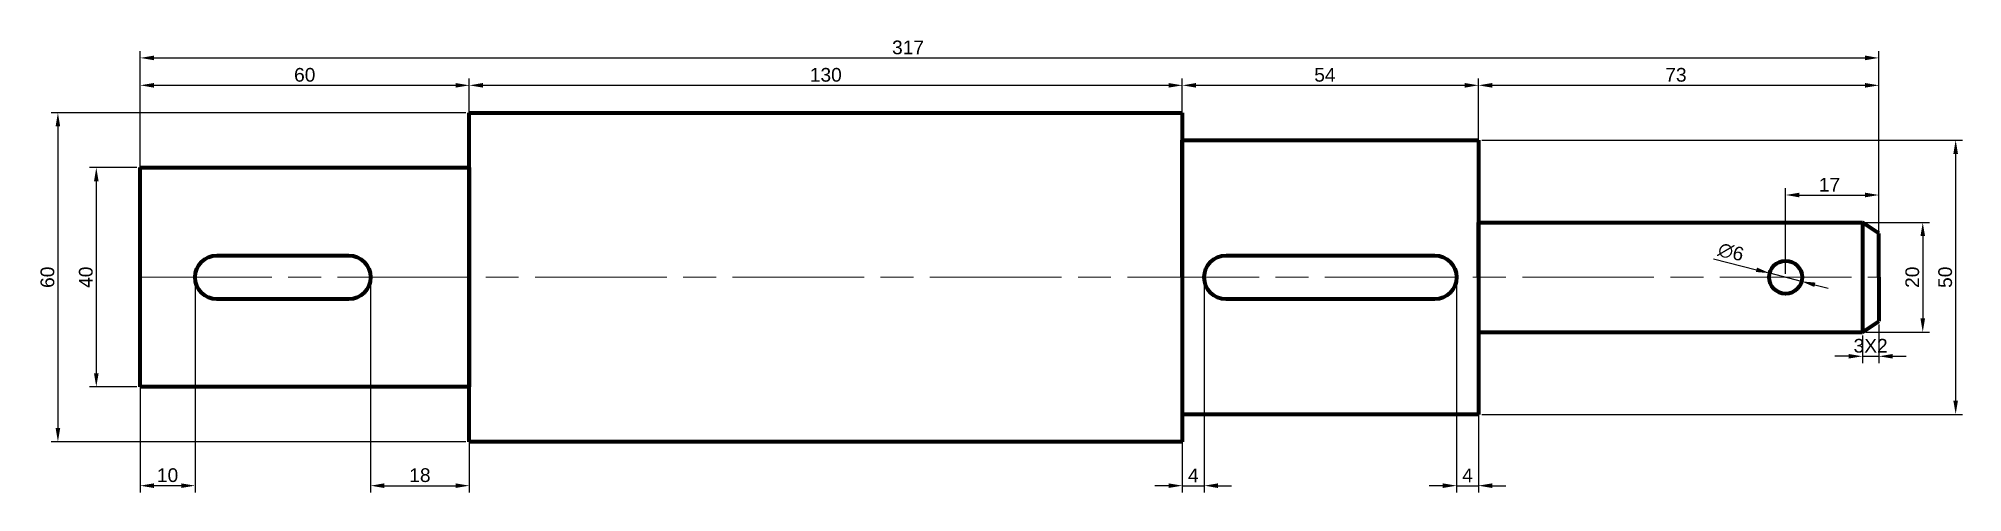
# Model space of a CAD drawing. Header units: millimetres. Extents: x 161 to 512, y 121 to 204.
import ezdxf

# ---------------------------------------------------------------- set-up
doc = ezdxf.new("R2010")
doc.units = ezdxf.units.MM
doc.linetypes.add('ACAD_ISO08W100', pattern=[36, 24, -3, 6, -3])
for name, color, linetype, lineweight in [('Contornos visibles', 1, 'Continuous', 100), ('Cotas', 5, 'Continuous', 20), ('Ejes', 3, 'ACAD_ISO08W100', 20)]:
    doc.layers.add(name, color=color, linetype=linetype, lineweight=lineweight)
doc.styles.get("Standard").update_dxf_attribs({"font": 'arial.ttf'})
doc.dimstyles.new('Copia de ISO-25', dxfattribs={"dimtxt": 2.5, "dimasz": 2.5, "dimexe": 1.25, "dimexo": 0.625, "dimtad": 1, "dimtxsty": 'Standard', "dimcen": 2.5, "dimadec": 0, "dimazin": 0, "dimtfac": 1, "dimtmove": 0, "dimatfit": 3, "dimfxl": 1, "dimarcsym": 0})

# ---------------------------------------------------------------- blocks, each defined once
blk = doc.blocks.new('*D9')
at = {"layer": 'Cotas', "color": 0, "lineweight": -2, "transparency": 16777216}
for p, q in [((180, 175.62), (180, 196.25)), ((182.5, 195), (237.5, 195)), ((240, 175.62), (240, 196.25))]:
    blk.add_line(p, q, dxfattribs=at)
at = {"layer": 'Cotas', "color": 0, "transparency": 16777216}
for points in [[(182.5, 195.42), (182.5, 194.58), (180, 195)], [(237.5, 195.42), (237.5, 194.58), (240, 195)]]:
    blk.add_solid(points, dxfattribs=at)
at = {"layer": 'Defpoints', "color": 0, "transparency": 16777216}
for p in [(240, 195), (180, 175), (240, 175)]:
    blk.add_point(p, dxfattribs=at)
at = {"layer": 'Cotas', "color": 0, "transparency": 16777216, "insert": (210, 196.9), "char_height": 2.5, "attachment_point": 5}
blk.add_mtext('60', dxfattribs=at)
blk = doc.blocks.new('*D10')
at = {"layer": 'Cotas', "color": 0, "lineweight": -2, "transparency": 16777216}
for p, q in [((240, 185.62), (240, 196.25)), ((242.5, 195), (367.5, 195)), ((370, 185.62), (370, 196.25))]:
    blk.add_line(p, q, dxfattribs=at)
at = {"layer": 'Cotas', "color": 0, "transparency": 16777216}
for points in [[(242.5, 195.42), (242.5, 194.58), (240, 195)], [(367.5, 195.42), (367.5, 194.58), (370, 195)]]:
    blk.add_solid(points, dxfattribs=at)
at = {"layer": 'Defpoints', "color": 0, "transparency": 16777216}
for p in [(370, 195), (240, 185), (370, 185)]:
    blk.add_point(p, dxfattribs=at)
at = {"layer": 'Cotas', "color": 0, "transparency": 16777216, "insert": (305, 196.9), "char_height": 2.5, "attachment_point": 5}
blk.add_mtext('130', dxfattribs=at)
blk = doc.blocks.new('*D11')
at = {"layer": 'Cotas', "color": 0, "lineweight": -2, "transparency": 16777216}
for p, q in [((370, 180.62), (370, 196.25)), ((372.5, 195), (421.5, 195)), ((424, 180.62), (424, 196.25))]:
    blk.add_line(p, q, dxfattribs=at)
at = {"layer": 'Cotas', "color": 0, "transparency": 16777216}
for points in [[(372.5, 195.42), (372.5, 194.58), (370, 195)], [(421.5, 195.42), (421.5, 194.58), (424, 195)]]:
    blk.add_solid(points, dxfattribs=at)
at = {"layer": 'Defpoints', "color": 0, "transparency": 16777216}
for p in [(424, 195), (370, 180), (424, 180)]:
    blk.add_point(p, dxfattribs=at)
at = {"layer": 'Cotas', "color": 0, "transparency": 16777216, "insert": (396, 196.9), "char_height": 2.5, "attachment_point": 5}
blk.add_mtext('54', dxfattribs=at)
blk = doc.blocks.new('*D14')
at = {"layer": 'Cotas', "color": 0, "lineweight": -2, "transparency": 16777216}
for p, q in [((424, 170.62), (424, 196.25)), ((426.5, 195), (494.5, 195)), ((497, 170.62), (497, 196.25))]:
    blk.add_line(p, q, dxfattribs=at)
at = {"layer": 'Cotas', "color": 0, "transparency": 16777216}
for points in [[(426.5, 195.42), (426.5, 194.58), (424, 195)], [(494.5, 195.42), (494.5, 194.58), (497, 195)]]:
    blk.add_solid(points, dxfattribs=at)
at = {"layer": 'Defpoints', "color": 0, "transparency": 16777216}
for p in [(497, 195), (424, 170), (497, 170)]:
    blk.add_point(p, dxfattribs=at)
at = {"layer": 'Cotas', "color": 0, "transparency": 16777216, "insert": (460, 196.9), "char_height": 2.5, "attachment_point": 5}
blk.add_mtext('73', dxfattribs=at)
blk = doc.blocks.new('*D15')
at = {"layer": 'Cotas', "color": 0, "lineweight": -2, "transparency": 16777216}
for p, q in [((180, 195.62), (180, 201.25)), ((182.5, 200), (494.5, 200)), ((497, 195.62), (497, 201.25))]:
    blk.add_line(p, q, dxfattribs=at)
at = {"layer": 'Cotas', "color": 0, "transparency": 16777216}
for points in [[(182.5, 200.42), (182.5, 199.58), (180, 200)], [(494.5, 200.42), (494.5, 199.58), (497, 200)]]:
    blk.add_solid(points, dxfattribs=at)
at = {"layer": 'Defpoints', "color": 0, "transparency": 16777216}
for p in [(497, 200), (180, 195), (497, 195)]:
    blk.add_point(p, dxfattribs=at)
at = {"layer": 'Cotas', "color": 0, "transparency": 16777216, "insert": (320, 201.9), "char_height": 2.5, "attachment_point": 5}
blk.add_mtext('317', dxfattribs=at)
blk = doc.blocks.new('*D16')
at = {"layer": 'Cotas', "color": 0, "lineweight": -2, "transparency": 16777216}
for p, q in [((370, 159.38), (370, 120.75)), ((374, 159.38), (374, 120.75)), ((367.5, 122), (365, 122)), ((370, 122), (374, 122)), ((376.5, 122), (379, 122))]:
    blk.add_line(p, q, dxfattribs=at)
at = {"layer": 'Cotas', "color": 0, "transparency": 16777216}
for points in [[(367.5, 122.42), (367.5, 121.58), (370, 122)], [(376.5, 122.42), (376.5, 121.58), (374, 122)]]:
    blk.add_solid(points, dxfattribs=at)
at = {"layer": 'Defpoints', "color": 0, "transparency": 16777216}
for p in [(370, 160), (374, 160), (374, 122)]:
    blk.add_point(p, dxfattribs=at)
at = {"layer": 'Cotas', "color": 0, "transparency": 16777216, "insert": (372, 123.88), "char_height": 2.5, "attachment_point": 5}
blk.add_mtext('4', dxfattribs=at)
blk = doc.blocks.new('*D17')
at = {"layer": 'Cotas', "color": 0, "lineweight": -2, "transparency": 16777216}
for p, q in [((420, 159.38), (420, 120.75)), ((424, 159.38), (424, 120.75)), ((417.5, 122), (415, 122)), ((420, 122), (424, 122)), ((426.5, 122), (429, 122))]:
    blk.add_line(p, q, dxfattribs=at)
at = {"layer": 'Cotas', "color": 0, "transparency": 16777216}
for points in [[(417.5, 122.42), (417.5, 121.58), (420, 122)], [(426.5, 122.42), (426.5, 121.58), (424, 122)]]:
    blk.add_solid(points, dxfattribs=at)
at = {"layer": 'Defpoints', "color": 0, "transparency": 16777216}
for p in [(420, 160), (424, 160), (424, 122)]:
    blk.add_point(p, dxfattribs=at)
at = {"layer": 'Cotas', "color": 0, "transparency": 16777216, "insert": (422, 123.88), "char_height": 2.5, "attachment_point": 5}
blk.add_mtext('4', dxfattribs=at)
blk = doc.blocks.new('*D19')
at = {"layer": 'Cotas', "color": 0, "lineweight": -2, "transparency": 16777216}
for p, q in [((180, 159.38), (180, 120.75)), ((190, 159.38), (190, 120.75)), ((187.5, 122), (182.5, 122))]:
    blk.add_line(p, q, dxfattribs=at)
at = {"layer": 'Cotas', "color": 0, "transparency": 16777216}
for points in [[(182.5, 122.42), (182.5, 121.58), (180, 122)], [(187.5, 122.42), (187.5, 121.58), (190, 122)]]:
    blk.add_solid(points, dxfattribs=at)
at = {"layer": 'Defpoints', "color": 0, "transparency": 16777216}
for p in [(180, 160), (190, 160), (180, 122)]:
    blk.add_point(p, dxfattribs=at)
at = {"layer": 'Cotas', "color": 0, "transparency": 16777216, "insert": (185, 123.9), "char_height": 2.5, "attachment_point": 5}
blk.add_mtext('10', dxfattribs=at)
blk = doc.blocks.new('*D20')
at = {"layer": 'Cotas', "color": 0, "lineweight": -2, "transparency": 16777216}
for p, q in [((222, 159.38), (222, 120.75)), ((240, 159.38), (240, 120.75)), ((224.5, 122), (237.5, 122))]:
    blk.add_line(p, q, dxfattribs=at)
at = {"layer": 'Cotas', "color": 0, "transparency": 16777216}
for points in [[(224.5, 122.42), (224.5, 121.58), (222, 122)], [(237.5, 122.42), (237.5, 121.58), (240, 122)]]:
    blk.add_solid(points, dxfattribs=at)
at = {"layer": 'Defpoints', "color": 0, "transparency": 16777216}
for p in [(222, 160), (240, 160), (240, 122)]:
    blk.add_point(p, dxfattribs=at)
at = {"layer": 'Cotas', "color": 0, "transparency": 16777216, "insert": (231, 123.9), "char_height": 2.5, "attachment_point": 5}
blk.add_mtext('18', dxfattribs=at)
blk = doc.blocks.new('*D21')
at = {"layer": 'Cotas', "color": 0, "lineweight": -2, "transparency": 16777216}
for p, q in [((179.38, 180), (170.75, 180)), ((172, 177.5), (172, 142.5)), ((179.38, 140), (170.75, 140))]:
    blk.add_line(p, q, dxfattribs=at)
at = {"layer": 'Cotas', "color": 0, "transparency": 16777216}
for points in [[(171.58, 177.5), (172.42, 177.5), (172, 180)], [(171.58, 142.5), (172.42, 142.5), (172, 140)]]:
    blk.add_solid(points, dxfattribs=at)
at = {"layer": 'Defpoints', "color": 0, "transparency": 16777216}
for p in [(180, 180), (172, 140), (180, 140)]:
    blk.add_point(p, dxfattribs=at)
at = {"layer": 'Cotas', "color": 0, "transparency": 16777216, "insert": (170.1, 160), "char_height": 2.5, "attachment_point": 5, "rotation": 90}
blk.add_mtext('40', dxfattribs=at)
blk = doc.blocks.new('*D22')
at = {"layer": 'Cotas', "color": 0, "lineweight": -2, "transparency": 16777216}
for p, q in [((239.38, 190), (163.75, 190)), ((165, 187.5), (165, 132.5)), ((239.38, 130), (163.75, 130))]:
    blk.add_line(p, q, dxfattribs=at)
at = {"layer": 'Cotas', "color": 0, "transparency": 16777216}
for points in [[(164.58, 187.5), (165.42, 187.5), (165, 190)], [(164.58, 132.5), (165.42, 132.5), (165, 130)]]:
    blk.add_solid(points, dxfattribs=at)
at = {"layer": 'Defpoints', "color": 0, "transparency": 16777216}
for p in [(240, 190), (165, 130), (240, 130)]:
    blk.add_point(p, dxfattribs=at)
at = {"layer": 'Cotas', "color": 0, "transparency": 16777216, "insert": (163.1, 160), "char_height": 2.5, "attachment_point": 5, "rotation": 90}
blk.add_mtext('60', dxfattribs=at)
blk = doc.blocks.new('*D23')
at = {"layer": 'Cotas', "color": 0, "lineweight": -2, "transparency": 16777216}
for p, q in [((480, 160.62), (480, 176.25)), ((497, 160.62), (497, 176.25)), ((482.5, 175), (494.5, 175))]:
    blk.add_line(p, q, dxfattribs=at)
at = {"layer": 'Cotas', "color": 0, "transparency": 16777216}
for points in [[(482.5, 175.42), (482.5, 174.58), (480, 175)], [(494.5, 175.42), (494.5, 174.58), (497, 175)]]:
    blk.add_solid(points, dxfattribs=at)
at = {"layer": 'Defpoints', "color": 0, "transparency": 16777216}
for p in [(497, 175), (480, 160), (497, 160)]:
    blk.add_point(p, dxfattribs=at)
at = {"layer": 'Cotas', "color": 0, "transparency": 16777216, "insert": (488, 176.88), "char_height": 2.5, "attachment_point": 5}
blk.add_mtext('17', dxfattribs=at)
blk = doc.blocks.new('*D24')
at = {"layer": 'Cotas', "color": 0, "lineweight": -2, "transparency": 16777216}
for p, q in [((494.63, 170), (506.25, 170)), ((505, 167.5), (505, 152.5)), ((494.63, 150), (506.25, 150))]:
    blk.add_line(p, q, dxfattribs=at)
at = {"layer": 'Cotas', "color": 0, "transparency": 16777216}
for points in [[(504.58, 167.5), (505.42, 167.5), (505, 170)], [(504.58, 152.5), (505.42, 152.5), (505, 150)]]:
    blk.add_solid(points, dxfattribs=at)
at = {"layer": 'Defpoints', "color": 0, "transparency": 16777216}
for p in [(494, 170), (494, 150), (505, 150)]:
    blk.add_point(p, dxfattribs=at)
at = {"layer": 'Cotas', "color": 0, "transparency": 16777216, "insert": (503.1, 160), "char_height": 2.5, "attachment_point": 5, "rotation": 90}
blk.add_mtext('20', dxfattribs=at)
blk = doc.blocks.new('*D25')
at = {"layer": 'Cotas', "color": 0, "lineweight": -2, "transparency": 16777216}
for p, q in [((424.63, 185), (512.25, 185)), ((511, 182.5), (511, 137.5)), ((424.63, 135), (512.25, 135))]:
    blk.add_line(p, q, dxfattribs=at)
at = {"layer": 'Cotas', "color": 0, "transparency": 16777216}
for points in [[(510.58, 182.5), (511.42, 182.5), (511, 185)], [(510.58, 137.5), (511.42, 137.5), (511, 135)]]:
    blk.add_solid(points, dxfattribs=at)
at = {"layer": 'Defpoints', "color": 0, "transparency": 16777216}
for p in [(424, 185), (424, 135), (511, 135)]:
    blk.add_point(p, dxfattribs=at)
at = {"layer": 'Cotas', "color": 0, "transparency": 16777216, "insert": (509.1, 160), "char_height": 2.5, "attachment_point": 5, "rotation": 90}
blk.add_mtext('50', dxfattribs=at)
blk = doc.blocks.new('*D26')
at = {"layer": 'Cotas', "color": 0, "lineweight": -2, "transparency": 16777216}
for p, q in [((466.82, 163.39), (474.67, 161.37)), ((482.91, 159.25), (477.09, 160.75)), ((485.33, 158.63), (487.75, 158.01))]:
    blk.add_line(p, q, dxfattribs=at)
at = {"layer": 'Cotas', "color": 0, "transparency": 16777216}
for points in [[(474.78, 161.77), (474.57, 160.97), (477.09, 160.75)], [(485.43, 159.03), (485.22, 158.23), (482.91, 159.25)]]:
    blk.add_solid(points, dxfattribs=at)
at = {"layer": 'Defpoints', "color": 0, "transparency": 16777216}
for p in [(477.09, 160.75), (482.91, 159.25)]:
    blk.add_point(p, dxfattribs=at)
at = {"layer": 'Cotas', "color": 0, "transparency": 16777216, "insert": (470.03, 164.6), "char_height": 2.5, "attachment_point": 5, "rotation": 345.5824}
blk.add_mtext('∅6', dxfattribs=at)
blk = doc.blocks.new('*D27')
at = {"layer": 'Cotas', "color": 0, "lineweight": -2, "transparency": 16777216}
for p, q in [((497, 151.38), (497, 144.34)), ((494, 149.38), (494, 144.34)), ((491.5, 145.59), (489, 145.59)), ((494, 145.59), (497, 145.59)), ((499.5, 145.59), (502, 145.59))]:
    blk.add_line(p, q, dxfattribs=at)
at = {"layer": 'Cotas', "color": 0, "transparency": 16777216}
for points in [[(491.5, 146.01), (491.5, 145.18), (494, 145.59)], [(499.5, 146.01), (499.5, 145.18), (497, 145.59)]]:
    blk.add_solid(points, dxfattribs=at)
at = {"layer": 'Defpoints', "color": 0, "transparency": 16777216}
for p in [(497, 152), (494, 150), (497, 145.59)]:
    blk.add_point(p, dxfattribs=at)
at = {"layer": 'Cotas', "color": 0, "transparency": 16777216, "insert": (495.5, 147.5), "char_height": 2.5, "width": 19.7476, "attachment_point": 5}
blk.add_mtext('3X2', dxfattribs=at)

msp = doc.modelspace()

# ---------------------------------------------------------------- linework, layer by layer
at = {"layer": 'Contornos visibles'}
for p, q in [((240, 190), (370, 190)), ((240, 130), (240, 190)), ((370, 190), (370, 130)), ((370, 160), (370, 185)), ((370, 185), (370, 185)), ((370, 185), (424, 185)), ((424, 185), (424, 135)), ((180, 180), (240, 180)), ((180, 140), (180, 180)), ((240, 180), (240, 140)), ((424, 160), (424, 170)), ((424, 170), (494, 170)), ((497, 168), (494, 170)), ((494, 170), (494, 150)), ((497, 160), (497, 168)), ((497, 160), (497, 152)), ((494, 150), (497, 152)), ((424, 150), (494, 150)), ((240, 140), (180, 140)), ((424, 135), (370, 135)), ((370, 130), (240, 130))]:
    msp.add_line(p, q, dxfattribs=at)
for points in [[(194, 164), (218, 164, -1), (218, 156), (194, 156, -1), (194, 164)], [(378, 164), (416, 164, -1), (416, 156), (378, 156, -1), (378, 164)]]:
    msp.add_lwpolyline(points, format="xyb", dxfattribs=at)
msp.add_circle((480, 160), 3, dxfattribs=at)
at = {"layer": 'Ejes'}
msp.add_line((180, 160), (497, 160), dxfattribs=at)

# ---------------------------------------------------------------- dimensions: what is measured, and where the dimension line sits
at = {"layer": 'Cotas'}
for base, p1, p2, picture, middle in [((497, 200), (180, 195), (497, 195), '*D15', (320, 200)), ((240, 195), (180, 175), (240, 175), '*D9', (210, 195)), ((370, 195), (240, 185), (370, 185), '*D10', (305, 195)), ((424, 195), (370, 180), (424, 180), '*D11', (396, 195)), ((497, 195), (424, 170), (497, 170), '*D14', (460, 195)), ((497, 175), (480, 160), (497, 160), '*D23', (488, 175)), ((180, 122), (190, 160), (180, 160), '*D19', (185, 122)), ((240, 122), (222, 160), (240, 160), '*D20', (231, 122)), ((374, 122), (370, 160), (374, 160), '*D16', (372, 122)), ((424, 122), (420, 160), (424, 160), '*D17', (422, 122))]:
    dim = msp.add_linear_dim(base=base, p1=p1, p2=p2, dimstyle='Copia de ISO-25', dxfattribs=at)
    dim.commit()
    dim.dimension.update_dxf_attribs({"geometry": picture, "text_midpoint": middle, "dimtype": 160})
for base, p1, p2, picture, middle in [((165, 130), (240, 190), (240, 130), '*D22', (165, 160)), ((511, 135), (424, 185), (424, 135), '*D25', (511, 160)), ((172, 140), (180, 180), (180, 140), '*D21', (172, 160)), ((505, 150), (494, 170), (494, 150), '*D24', (505, 160))]:
    dim = msp.add_linear_dim(base=base, p1=p1, p2=p2, angle=90, dimstyle='Copia de ISO-25', dxfattribs=at)
    dim.commit()
    dim.dimension.update_dxf_attribs({"geometry": picture, "text_midpoint": middle, "dimtype": 160})
dim = msp.add_diameter_dim_2p(p1=(482.906, 159.253), p2=(477.094, 160.747), dimstyle='Copia de ISO-25', dxfattribs=at)
dim.commit()
dim.dimension.update_dxf_attribs({"geometry": '*D26', "text_midpoint": (469.537, 162.69)})
dim = msp.add_linear_dim(base=(497, 145.595), p1=(494, 150), p2=(497, 152), text='<>X2', dimstyle='Copia de ISO-25', dxfattribs=at)
dim.commit()
dim.dimension.update_dxf_attribs({"geometry": '*D27', "text_midpoint": (495.5, 145.595), "dimtype": 160})

doc.saveas('drawing.dxf')
